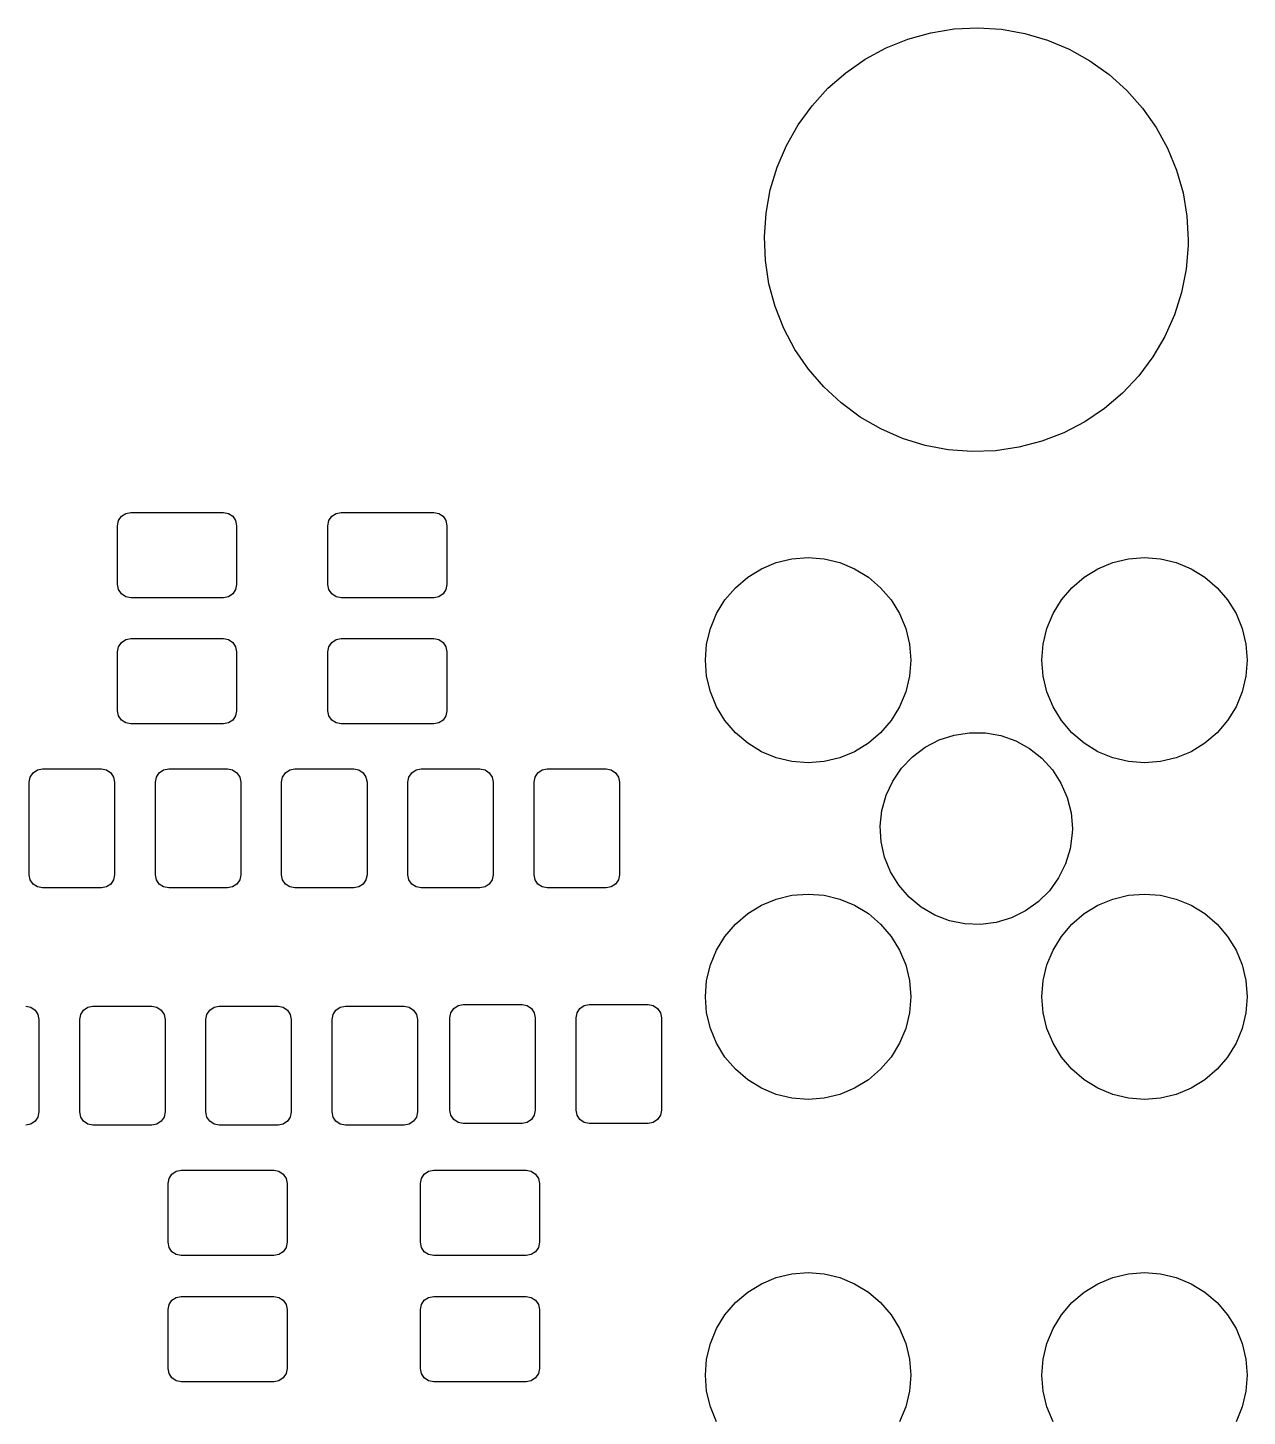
# Model space of a CAD drawing. Extents: x 0.06 to 2.36, y 0.04 to 1.54.
# Drawn here: x 1.636 to 2.361, y 0.701 to 1.526 of the extents above; entities that cross this region are included whole.
import ezdxf

# ---------------------------------------------------------------- set-up
doc = ezdxf.new("R2010")
doc.units = 0
doc.header["$MEASUREMENT"] = 0
doc.layers.add('BLACK', color=7, linetype='CONTINUOUS')

msp = doc.modelspace()

# ---------------------------------------------------------------- linework, layer by layer
at = {"layer": 'BLACK', "linetype": 'CONTINUOUS'}
for p, q in [((2.14636, 1.51399), (2.1594, 1.51926)), ((2.1594, 1.51926), (2.17295, 1.52305)), ((2.17295, 1.52305), (2.18683, 1.52529)), ((2.18683, 1.52529), (2.20088, 1.52598)), ((2.20088, 1.52598), (2.21492, 1.5251)), ((2.21492, 1.5251), (2.22877, 1.52266)), ((2.22877, 1.52266), (2.24226, 1.51868)), ((2.24226, 1.51868), (2.25523, 1.51323)), ((2.13399, 1.5073), (2.14636, 1.51399)), ((2.25523, 1.51323), (2.26751, 1.50637)), ((2.12244, 1.49928), (2.13399, 1.5073)), ((2.26751, 1.50637), (2.27894, 1.49818)), ((2.11185, 1.49001), (2.12244, 1.49928)), ((2.27894, 1.49818), (2.28939, 1.48877)), ((2.10237, 1.47963), (2.11185, 1.49001)), ((2.28939, 1.48877), (2.29873, 1.47825)), ((2.0941, 1.46825), (2.10237, 1.47963)), ((2.29873, 1.47825), (2.30684, 1.46676)), ((2.08715, 1.45602), (2.0941, 1.46825)), ((2.30684, 1.46676), (2.31362, 1.45444)), ((2.08161, 1.44309), (2.08715, 1.45602)), ((2.31362, 1.45444), (2.31898, 1.44143)), ((2.07755, 1.42962), (2.08161, 1.44309)), ((2.31898, 1.44143), (2.32285, 1.42791)), ((2.07501, 1.41579), (2.07755, 1.42962)), ((2.32285, 1.42791), (2.3252, 1.41404)), ((2.07403, 1.40176), (2.07501, 1.41579)), ((2.3252, 1.41404), (2.32598, 1.4)), ((2.07462, 1.38771), (2.07403, 1.40176)), ((2.32594, 1.39648), (2.32476, 1.38247)), ((2.32598, 1.4), (2.32594, 1.39648)), ((2.07677, 1.37381), (2.07462, 1.38771)), ((2.32476, 1.38247), (2.32203, 1.36867)), ((2.08046, 1.36023), (2.07677, 1.37381)), ((2.32203, 1.36867), (2.31777, 1.35526)), ((2.08563, 1.34716), (2.08046, 1.36023)), ((2.31777, 1.35526), (2.31205, 1.34241)), ((2.09224, 1.33474), (2.08563, 1.34716)), ((2.31205, 1.34241), (2.30493, 1.33028)), ((2.10018, 1.32313), (2.09224, 1.33474)), ((2.30493, 1.33028), (2.29651, 1.31902)), ((2.10937, 1.31248), (2.10018, 1.32313)), ((2.11969, 1.30293), (2.10937, 1.31248)), ((2.29651, 1.31902), (2.28688, 1.30877)), ((2.28688, 1.30877), (2.27617, 1.29965)), ((2.13102, 1.29458), (2.11969, 1.30293)), ((2.27617, 1.29965), (2.26451, 1.29178)), ((2.1432, 1.28755), (2.13102, 1.29458)), ((2.26451, 1.29178), (2.25204, 1.28527)), ((2.15609, 1.28192), (2.1432, 1.28755)), ((2.16952, 1.27776), (2.15609, 1.28192)), ((2.23893, 1.28018), (2.22533, 1.27659)), ((2.25204, 1.28527), (2.23893, 1.28018)), ((2.18334, 1.27512), (2.16952, 1.27776)), ((2.19736, 1.27404), (2.18334, 1.27512)), ((2.21142, 1.27453), (2.19736, 1.27404)), ((2.22533, 1.27659), (2.21142, 1.27453)), ((1.68963, 1.23), (1.69023, 1.23301)), ((1.68963, 1.195), (1.68963, 1.23)), ((1.69023, 1.23301), (1.69193, 1.23557)), ((1.69193, 1.23557), (1.69449, 1.23727)), ((1.69449, 1.23727), (1.6975, 1.23787)), ((1.6975, 1.23787), (1.7525, 1.23787)), ((1.7525, 1.23787), (1.75551, 1.23727)), ((1.75551, 1.23727), (1.75807, 1.23557)), ((1.75807, 1.23557), (1.75977, 1.23301)), ((1.75977, 1.23301), (1.76037, 1.23)), ((1.76037, 1.23), (1.76037, 1.195)), ((1.81463, 1.23), (1.81523, 1.23301)), ((1.81463, 1.195), (1.81463, 1.23)), ((1.81523, 1.23301), (1.81693, 1.23557)), ((1.81693, 1.23557), (1.81949, 1.23727)), ((1.81949, 1.23727), (1.8225, 1.23787)), ((1.8225, 1.23787), (1.8775, 1.23787)), ((1.8775, 1.23787), (1.88051, 1.23727)), ((1.88051, 1.23727), (1.88307, 1.23557)), ((1.88307, 1.23557), (1.88477, 1.23301)), ((1.88477, 1.23301), (1.88537, 1.23)), ((1.88537, 1.23), (1.88537, 1.195)), ((2.0723, 1.20437), (2.08114, 1.20804)), ((2.08114, 1.20804), (2.09045, 1.21027)), ((2.09045, 1.21027), (2.1, 1.21102)), ((2.1, 1.21102), (2.10955, 1.21027)), ((2.10955, 1.21027), (2.11886, 1.20804)), ((2.11886, 1.20804), (2.1277, 1.20437)), ((2.2723, 1.20437), (2.28114, 1.20804)), ((2.28114, 1.20804), (2.29045, 1.21027)), ((2.29045, 1.21027), (2.3, 1.21102)), ((2.3, 1.21102), (2.30955, 1.21027)), ((2.30955, 1.21027), (2.31886, 1.20804)), ((2.31886, 1.20804), (2.3277, 1.20437)), ((2.05685, 1.19315), (2.06413, 1.19937)), ((2.06413, 1.19937), (2.0723, 1.20437)), ((2.1277, 1.20437), (2.13587, 1.19937)), ((2.13587, 1.19937), (2.14315, 1.19315)), ((2.25685, 1.19315), (2.26413, 1.19937)), ((2.26413, 1.19937), (2.2723, 1.20437)), ((2.3277, 1.20437), (2.33587, 1.19937)), ((2.33587, 1.19937), (2.34315, 1.19315)), ((1.69023, 1.19199), (1.68963, 1.195)), ((1.69193, 1.18943), (1.69023, 1.19199)), ((1.69449, 1.18773), (1.69193, 1.18943)), ((1.75807, 1.18943), (1.75551, 1.18773)), ((1.75977, 1.19199), (1.75807, 1.18943)), ((1.76037, 1.195), (1.75977, 1.19199)), ((1.81523, 1.19199), (1.81463, 1.195)), ((1.81693, 1.18943), (1.81523, 1.19199)), ((1.81949, 1.18773), (1.81693, 1.18943)), ((1.88307, 1.18943), (1.88051, 1.18773)), ((1.88477, 1.19199), (1.88307, 1.18943)), ((1.88537, 1.195), (1.88477, 1.19199)), ((2.05063, 1.18587), (2.05685, 1.19315)), ((2.14315, 1.19315), (2.14937, 1.18587)), ((2.25063, 1.18587), (2.25685, 1.19315)), ((2.34315, 1.19315), (2.34937, 1.18587)), ((1.6975, 1.18713), (1.69449, 1.18773)), ((1.7525, 1.18713), (1.6975, 1.18713)), ((1.75551, 1.18773), (1.7525, 1.18713)), ((1.8225, 1.18713), (1.81949, 1.18773)), ((1.8775, 1.18713), (1.8225, 1.18713)), ((1.88051, 1.18773), (1.8775, 1.18713)), ((2.04563, 1.1777), (2.05063, 1.18587)), ((2.14937, 1.18587), (2.15437, 1.1777)), ((2.24563, 1.1777), (2.25063, 1.18587)), ((2.34937, 1.18587), (2.35437, 1.1777)), ((2.04196, 1.16886), (2.04563, 1.1777)), ((2.15437, 1.1777), (2.15804, 1.16886)), ((2.24196, 1.16886), (2.24563, 1.1777)), ((2.35437, 1.1777), (2.35804, 1.16886)), ((2.03973, 1.15955), (2.04196, 1.16886)), ((2.15804, 1.16886), (2.16027, 1.15955)), ((2.23973, 1.15955), (2.24196, 1.16886)), ((2.35804, 1.16886), (2.36027, 1.15955)), ((1.68963, 1.155), (1.69023, 1.15801)), ((1.69023, 1.15801), (1.69193, 1.16057)), ((1.69193, 1.16057), (1.69449, 1.16227)), ((1.69449, 1.16227), (1.6975, 1.16287)), ((1.6975, 1.16287), (1.7525, 1.16287)), ((1.7525, 1.16287), (1.75551, 1.16227)), ((1.75551, 1.16227), (1.75807, 1.16057)), ((1.75807, 1.16057), (1.75977, 1.15801)), ((1.75977, 1.15801), (1.76037, 1.155)), ((1.81463, 1.155), (1.81523, 1.15801)), ((1.81523, 1.15801), (1.81693, 1.16057)), ((1.81693, 1.16057), (1.81949, 1.16227)), ((1.81949, 1.16227), (1.8225, 1.16287)), ((1.8225, 1.16287), (1.8775, 1.16287)), ((1.8775, 1.16287), (1.88051, 1.16227)), ((1.88051, 1.16227), (1.88307, 1.16057)), ((1.88307, 1.16057), (1.88477, 1.15801)), ((1.88477, 1.15801), (1.88537, 1.155)), ((2.03898, 1.15), (2.03973, 1.15955)), ((2.16027, 1.15955), (2.16102, 1.15)), ((2.23898, 1.15), (2.23973, 1.15955)), ((2.36027, 1.15955), (2.36102, 1.15)), ((1.68963, 1.12), (1.68963, 1.155)), ((1.76037, 1.155), (1.76037, 1.12)), ((1.81463, 1.12), (1.81463, 1.155)), ((1.88537, 1.155), (1.88537, 1.12)), ((2.03973, 1.14045), (2.03898, 1.15)), ((2.16102, 1.15), (2.16027, 1.14045)), ((2.23973, 1.14045), (2.23898, 1.15)), ((2.36102, 1.15), (2.36027, 1.14045)), ((2.04196, 1.13114), (2.03973, 1.14045)), ((2.16027, 1.14045), (2.15804, 1.13114)), ((2.24196, 1.13114), (2.23973, 1.14045)), ((2.36027, 1.14045), (2.35804, 1.13114)), ((2.04563, 1.1223), (2.04196, 1.13114)), ((2.15804, 1.13114), (2.15437, 1.1223)), ((2.24563, 1.1223), (2.24196, 1.13114)), ((2.35804, 1.13114), (2.35437, 1.1223)), ((1.69023, 1.11699), (1.68963, 1.12)), ((1.69193, 1.11443), (1.69023, 1.11699)), ((1.69449, 1.11273), (1.69193, 1.11443)), ((1.75807, 1.11443), (1.75551, 1.11273)), ((1.75977, 1.11699), (1.75807, 1.11443)), ((1.76037, 1.12), (1.75977, 1.11699)), ((1.81523, 1.11699), (1.81463, 1.12)), ((1.81693, 1.11443), (1.81523, 1.11699)), ((1.81949, 1.11273), (1.81693, 1.11443)), ((1.88307, 1.11443), (1.88051, 1.11273)), ((1.88477, 1.11699), (1.88307, 1.11443)), ((1.88537, 1.12), (1.88477, 1.11699)), ((2.05063, 1.11413), (2.04563, 1.1223)), ((2.15437, 1.1223), (2.14937, 1.11413)), ((2.25063, 1.11413), (2.24563, 1.1223)), ((2.35437, 1.1223), (2.34937, 1.11413)), ((1.6975, 1.11213), (1.69449, 1.11273)), ((1.7525, 1.11213), (1.6975, 1.11213)), ((1.75551, 1.11273), (1.7525, 1.11213)), ((1.8225, 1.11213), (1.81949, 1.11273)), ((1.8775, 1.11213), (1.8225, 1.11213)), ((1.88051, 1.11273), (1.8775, 1.11213)), ((2.05685, 1.10685), (2.05063, 1.11413)), ((2.06413, 1.10063), (2.05685, 1.10685)), ((2.14315, 1.10685), (2.13587, 1.10063)), ((2.14937, 1.11413), (2.14315, 1.10685)), ((2.18677, 1.10553), (2.19602, 1.10695)), ((2.19602, 1.10695), (2.20537, 1.10683)), ((2.20537, 1.10683), (2.21458, 1.10519)), ((2.25685, 1.10685), (2.25063, 1.11413)), ((2.26413, 1.10063), (2.25685, 1.10685)), ((2.34315, 1.10685), (2.33587, 1.10063)), ((2.34937, 1.11413), (2.34315, 1.10685)), ((2.0723, 1.09563), (2.06413, 1.10063)), ((2.13587, 1.10063), (2.1277, 1.09563)), ((2.1621, 1.09269), (2.16958, 1.09831)), ((2.16958, 1.09831), (2.17788, 1.10263)), ((2.17788, 1.10263), (2.18677, 1.10553)), ((2.21458, 1.10519), (2.2234, 1.10207)), ((2.2234, 1.10207), (2.23159, 1.09755)), ((2.2723, 1.09563), (2.26413, 1.10063)), ((2.33587, 1.10063), (2.3277, 1.09563)), ((2.08114, 1.09196), (2.0723, 1.09563)), ((2.09045, 1.08973), (2.08114, 1.09196)), ((2.1, 1.08898), (2.09045, 1.08973)), ((2.10955, 1.08973), (2.1, 1.08898)), ((2.11886, 1.09196), (2.10955, 1.08973)), ((2.1277, 1.09563), (2.11886, 1.09196)), ((2.15564, 1.08593), (2.1621, 1.09269)), ((2.23159, 1.09755), (2.23893, 1.09175)), ((2.23893, 1.09175), (2.24523, 1.08483)), ((2.28114, 1.09196), (2.2723, 1.09563)), ((2.29045, 1.08973), (2.28114, 1.09196)), ((2.3, 1.08898), (2.29045, 1.08973)), ((2.30955, 1.08973), (2.3, 1.08898)), ((2.31886, 1.09196), (2.30955, 1.08973)), ((2.3277, 1.09563), (2.31886, 1.09196)), ((1.63773, 1.08051), (1.63943, 1.08307)), ((1.63943, 1.08307), (1.64199, 1.08477)), ((1.64199, 1.08477), (1.645, 1.08537)), ((1.645, 1.08537), (1.68, 1.08537)), ((1.68, 1.08537), (1.68301, 1.08477)), ((1.68301, 1.08477), (1.68557, 1.08307)), ((1.68557, 1.08307), (1.68727, 1.08051)), ((1.71273, 1.08051), (1.71443, 1.08307)), ((1.71443, 1.08307), (1.71699, 1.08477)), ((1.71699, 1.08477), (1.72, 1.08537)), ((1.72, 1.08537), (1.755, 1.08537)), ((1.755, 1.08537), (1.75801, 1.08477)), ((1.75801, 1.08477), (1.76057, 1.08307)), ((1.76057, 1.08307), (1.76227, 1.08051)), ((1.78773, 1.08051), (1.78943, 1.08307)), ((1.78943, 1.08307), (1.79199, 1.08477)), ((1.79199, 1.08477), (1.795, 1.08537)), ((1.795, 1.08537), (1.83, 1.08537)), ((1.83, 1.08537), (1.83301, 1.08477)), ((1.83301, 1.08477), (1.83557, 1.08307)), ((1.83557, 1.08307), (1.83727, 1.08051)), ((1.86273, 1.08051), (1.86443, 1.08307)), ((1.86443, 1.08307), (1.86699, 1.08477)), ((1.86699, 1.08477), (1.87, 1.08537)), ((1.87, 1.08537), (1.905, 1.08537)), ((1.905, 1.08537), (1.90801, 1.08477)), ((1.90801, 1.08477), (1.91057, 1.08307)), ((1.91057, 1.08307), (1.91227, 1.08051)), ((1.93773, 1.08051), (1.93943, 1.08307)), ((1.93943, 1.08307), (1.94199, 1.08477)), ((1.94199, 1.08477), (1.945, 1.08537)), ((1.945, 1.08537), (1.98, 1.08537)), ((1.98, 1.08537), (1.98301, 1.08477)), ((1.98301, 1.08477), (1.98557, 1.08307)), ((1.98557, 1.08307), (1.98727, 1.08051)), ((2.15036, 1.0782), (2.15564, 1.08593)), ((2.24523, 1.08483), (2.25031, 1.07698)), ((1.63713, 1.0775), (1.63773, 1.08051)), ((1.63713, 1.0225), (1.63713, 1.0775)), ((1.68727, 1.08051), (1.68787, 1.0775)), ((1.68787, 1.0775), (1.68787, 1.0225)), ((1.71213, 1.0775), (1.71273, 1.08051)), ((1.71213, 1.0225), (1.71213, 1.0775)), ((1.76227, 1.08051), (1.76287, 1.0775)), ((1.76287, 1.0775), (1.76287, 1.0225)), ((1.78713, 1.0775), (1.78773, 1.08051)), ((1.78713, 1.0225), (1.78713, 1.0775)), ((1.83727, 1.08051), (1.83787, 1.0775)), ((1.83787, 1.0775), (1.83787, 1.0225)), ((1.86213, 1.0775), (1.86273, 1.08051)), ((1.86213, 1.0225), (1.86213, 1.0775)), ((1.91227, 1.08051), (1.91287, 1.0775)), ((1.91287, 1.0775), (1.91287, 1.0225)), ((1.93713, 1.0775), (1.93773, 1.08051)), ((1.93713, 1.0225), (1.93713, 1.0775)), ((1.98727, 1.08051), (1.98787, 1.0775)), ((1.98787, 1.0775), (1.98787, 1.0225)), ((2.14642, 1.06971), (2.15036, 1.0782)), ((2.25031, 1.07698), (2.25404, 1.0684)), ((2.14392, 1.0607), (2.14642, 1.06971)), ((2.25404, 1.0684), (2.25632, 1.05932)), ((2.14293, 1.05139), (2.14392, 1.0607)), ((2.25632, 1.05932), (2.25709, 1.05)), ((2.14347, 1.04206), (2.14293, 1.05139)), ((2.25709, 1.05), (2.25702, 1.04721)), ((2.14553, 1.03293), (2.14347, 1.04206)), ((2.25702, 1.04721), (2.2558, 1.03794)), ((2.14905, 1.02426), (2.14553, 1.03293)), ((2.2558, 1.03794), (2.25308, 1.02899)), ((2.15393, 1.01628), (2.14905, 1.02426)), ((2.25308, 1.02899), (2.24893, 1.0206)), ((1.63773, 1.01949), (1.63713, 1.0225)), ((1.63943, 1.01693), (1.63773, 1.01949)), ((1.64199, 1.01523), (1.63943, 1.01693)), ((1.645, 1.01463), (1.64199, 1.01523)), ((1.68301, 1.01523), (1.68, 1.01463)), ((1.68557, 1.01693), (1.68301, 1.01523)), ((1.68727, 1.01949), (1.68557, 1.01693)), ((1.68787, 1.0225), (1.68727, 1.01949)), ((1.71273, 1.01949), (1.71213, 1.0225)), ((1.71443, 1.01693), (1.71273, 1.01949)), ((1.71699, 1.01523), (1.71443, 1.01693)), ((1.72, 1.01463), (1.71699, 1.01523)), ((1.75801, 1.01523), (1.755, 1.01463)), ((1.76057, 1.01693), (1.75801, 1.01523)), ((1.76227, 1.01949), (1.76057, 1.01693)), ((1.76287, 1.0225), (1.76227, 1.01949)), ((1.78773, 1.01949), (1.78713, 1.0225)), ((1.78943, 1.01693), (1.78773, 1.01949)), ((1.79199, 1.01523), (1.78943, 1.01693)), ((1.795, 1.01463), (1.79199, 1.01523)), ((1.83301, 1.01523), (1.83, 1.01463)), ((1.83557, 1.01693), (1.83301, 1.01523)), ((1.83727, 1.01949), (1.83557, 1.01693)), ((1.83787, 1.0225), (1.83727, 1.01949)), ((1.86273, 1.01949), (1.86213, 1.0225)), ((1.86443, 1.01693), (1.86273, 1.01949)), ((1.86699, 1.01523), (1.86443, 1.01693)), ((1.87, 1.01463), (1.86699, 1.01523)), ((1.90801, 1.01523), (1.905, 1.01463)), ((1.91057, 1.01693), (1.90801, 1.01523)), ((1.91227, 1.01949), (1.91057, 1.01693)), ((1.91287, 1.0225), (1.91227, 1.01949)), ((1.93773, 1.01949), (1.93713, 1.0225)), ((1.93943, 1.01693), (1.93773, 1.01949)), ((1.94199, 1.01523), (1.93943, 1.01693)), ((1.945, 1.01463), (1.94199, 1.01523)), ((1.98301, 1.01523), (1.98, 1.01463)), ((1.98557, 1.01693), (1.98301, 1.01523)), ((1.98727, 1.01949), (1.98557, 1.01693)), ((1.98787, 1.0225), (1.98727, 1.01949)), ((2.16006, 1.00921), (2.15393, 1.01628)), ((2.24893, 1.0206), (2.24347, 1.013)), ((1.68, 1.01463), (1.645, 1.01463)), ((1.755, 1.01463), (1.72, 1.01463)), ((1.83, 1.01463), (1.795, 1.01463)), ((1.905, 1.01463), (1.87, 1.01463)), ((1.98, 1.01463), (1.945, 1.01463)), ((2.0723, 1.00437), (2.08114, 1.00804)), ((2.08114, 1.00804), (2.09045, 1.01027)), ((2.09045, 1.01027), (2.1, 1.01102)), ((2.1, 1.01102), (2.10955, 1.01027)), ((2.10955, 1.01027), (2.11886, 1.00804)), ((2.11886, 1.00804), (2.1277, 1.00437)), ((2.16726, 1.00324), (2.16006, 1.00921)), ((2.24347, 1.013), (2.23685, 1.0064)), ((2.2723, 1.00437), (2.28114, 1.00804)), ((2.28114, 1.00804), (2.29045, 1.01027)), ((2.29045, 1.01027), (2.3, 1.01102)), ((2.3, 1.01102), (2.30955, 1.01027)), ((2.30955, 1.01027), (2.31886, 1.00804)), ((2.31886, 1.00804), (2.3277, 1.00437)), ((2.05685, 0.99315), (2.06413, 0.999369)), ((2.06413, 0.999369), (2.0723, 1.00437)), ((2.1277, 1.00437), (2.13587, 0.999369)), ((2.13587, 0.999369), (2.14315, 0.99315)), ((2.17533, 0.998517), (2.16726, 1.00324)), ((2.22923, 1.00096), (2.22083, 0.996849)), ((2.23685, 1.0064), (2.22923, 1.00096)), ((2.25685, 0.99315), (2.26413, 0.999369)), ((2.26413, 0.999369), (2.2723, 1.00437)), ((2.3277, 1.00437), (2.33587, 0.999369)), ((2.33587, 0.999369), (2.34315, 0.99315)), ((2.05063, 0.985869), (2.05685, 0.99315)), ((2.14315, 0.99315), (2.14937, 0.985869)), ((2.18407, 0.99518), (2.17533, 0.998517)), ((2.19324, 0.993315), (2.18407, 0.99518)), ((2.20259, 0.992972), (2.19324, 0.993315)), ((2.21187, 0.994161), (2.20259, 0.992972)), ((2.22083, 0.996849), (2.21187, 0.994161)), ((2.25063, 0.985869), (2.25685, 0.99315)), ((2.34315, 0.99315), (2.34937, 0.985869)), ((2.04563, 0.977704), (2.05063, 0.985869)), ((2.14937, 0.985869), (2.15437, 0.977704)), ((2.24563, 0.977704), (2.25063, 0.985869)), ((2.34937, 0.985869), (2.35437, 0.977704)), ((2.04196, 0.968857), (2.04563, 0.977704)), ((2.15437, 0.977704), (2.15804, 0.968857)), ((2.24196, 0.968857), (2.24563, 0.977704)), ((2.35437, 0.977704), (2.35804, 0.968857)), ((2.03973, 0.959546), (2.04196, 0.968857)), ((2.15804, 0.968857), (2.16027, 0.959546)), ((2.23973, 0.959546), (2.24196, 0.968857)), ((2.35804, 0.968857), (2.36027, 0.959546)), ((2.03898, 0.95), (2.03973, 0.959546)), ((2.16027, 0.959546), (2.16102, 0.95)), ((2.23898, 0.95), (2.23973, 0.959546)), ((2.36027, 0.959546), (2.36102, 0.95)), ((2.03973, 0.940454), (2.03898, 0.95)), ((2.16102, 0.95), (2.16027, 0.940454)), ((2.23973, 0.940454), (2.23898, 0.95)), ((2.36102, 0.95), (2.36027, 0.940454)), ((1.635, 0.944374), (1.63801, 0.943775)), ((1.63801, 0.943775), (1.64057, 0.942068)), ((1.64057, 0.942068), (1.64227, 0.939513)), ((1.66773, 0.939513), (1.66943, 0.942068)), ((1.66943, 0.942068), (1.67199, 0.943775)), ((1.67199, 0.943775), (1.675, 0.944374)), ((1.675, 0.944374), (1.71, 0.944374)), ((1.71, 0.944374), (1.71301, 0.943775)), ((1.71301, 0.943775), (1.71557, 0.942068)), ((1.71557, 0.942068), (1.71727, 0.939513)), ((1.74273, 0.939513), (1.74443, 0.942068)), ((1.74443, 0.942068), (1.74699, 0.943775)), ((1.74699, 0.943775), (1.75, 0.944374)), ((1.75, 0.944374), (1.785, 0.944374)), ((1.785, 0.944374), (1.78801, 0.943775)), ((1.78801, 0.943775), (1.79057, 0.942068)), ((1.79057, 0.942068), (1.79227, 0.939513)), ((1.81773, 0.939513), (1.81943, 0.942068)), ((1.81943, 0.942068), (1.82199, 0.943775)), ((1.82199, 0.943775), (1.825, 0.944374)), ((1.825, 0.944374), (1.86, 0.944374)), ((1.86, 0.944374), (1.86301, 0.943775)), ((1.86301, 0.943775), (1.86557, 0.942068)), ((1.86557, 0.942068), (1.86727, 0.939513)), ((1.88773, 0.940513), (1.88943, 0.943068)), ((1.88943, 0.943068), (1.89199, 0.944775)), ((1.89199, 0.944775), (1.895, 0.945374)), ((1.895, 0.945374), (1.93, 0.945374)), ((1.93, 0.945374), (1.93301, 0.944775)), ((1.93301, 0.944775), (1.93557, 0.943068)), ((1.93557, 0.943068), (1.93727, 0.940513)), ((1.96273, 0.940513), (1.96443, 0.943068)), ((1.96443, 0.943068), (1.96699, 0.944775)), ((1.96699, 0.944775), (1.97, 0.945374)), ((1.97, 0.945374), (2.005, 0.945374)), ((2.005, 0.945374), (2.00801, 0.944775)), ((2.00801, 0.944775), (2.01057, 0.943068)), ((2.01057, 0.943068), (2.01227, 0.940513)), ((1.64227, 0.939513), (1.64287, 0.9365)), ((1.64287, 0.9365), (1.64287, 0.8815)), ((1.66713, 0.9365), (1.66773, 0.939513)), ((1.66713, 0.8815), (1.66713, 0.9365)), ((1.71727, 0.939513), (1.71787, 0.9365)), ((1.71787, 0.9365), (1.71787, 0.8815)), ((1.74213, 0.9365), (1.74273, 0.939513)), ((1.74213, 0.8815), (1.74213, 0.9365)), ((1.79227, 0.939513), (1.79287, 0.9365)), ((1.79287, 0.9365), (1.79287, 0.8815)), ((1.81713, 0.9365), (1.81773, 0.939513)), ((1.81713, 0.8815), (1.81713, 0.9365)), ((1.86727, 0.939513), (1.86787, 0.9365)), ((1.86787, 0.9365), (1.86787, 0.8815)), ((1.88713, 0.9375), (1.88773, 0.940513)), ((1.88713, 0.8825), (1.88713, 0.9375)), ((1.93727, 0.940513), (1.93787, 0.9375)), ((1.93787, 0.9375), (1.93787, 0.8825)), ((1.96213, 0.9375), (1.96273, 0.940513)), ((1.96213, 0.8825), (1.96213, 0.9375)), ((2.01227, 0.940513), (2.01287, 0.9375)), ((2.01287, 0.9375), (2.01287, 0.8825)), ((2.04196, 0.931143), (2.03973, 0.940454)), ((2.16027, 0.940454), (2.15804, 0.931143)), ((2.24196, 0.931143), (2.23973, 0.940454)), ((2.36027, 0.940454), (2.35804, 0.931143)), ((2.04563, 0.922296), (2.04196, 0.931143)), ((2.15804, 0.931143), (2.15437, 0.922296)), ((2.24563, 0.922296), (2.24196, 0.931143)), ((2.35804, 0.931143), (2.35437, 0.922296)), ((2.05063, 0.914131), (2.04563, 0.922296)), ((2.15437, 0.922296), (2.14937, 0.914131)), ((2.25063, 0.914131), (2.24563, 0.922296)), ((2.35437, 0.922296), (2.34937, 0.914131)), ((2.05685, 0.90685), (2.05063, 0.914131)), ((2.14937, 0.914131), (2.14315, 0.90685)), ((2.25685, 0.90685), (2.25063, 0.914131)), ((2.34937, 0.914131), (2.34315, 0.90685)), ((2.06413, 0.900631), (2.05685, 0.90685)), ((2.0723, 0.895628), (2.06413, 0.900631)), ((2.13587, 0.900631), (2.1277, 0.895628)), ((2.14315, 0.90685), (2.13587, 0.900631)), ((2.26413, 0.900631), (2.25685, 0.90685)), ((2.2723, 0.895628), (2.26413, 0.900631)), ((2.33587, 0.900631), (2.3277, 0.895628)), ((2.34315, 0.90685), (2.33587, 0.900631)), ((2.08114, 0.891963), (2.0723, 0.895628)), ((2.09045, 0.889728), (2.08114, 0.891963)), ((2.11886, 0.891963), (2.10955, 0.889728)), ((2.1277, 0.895628), (2.11886, 0.891963)), ((2.28114, 0.891963), (2.2723, 0.895628)), ((2.29045, 0.889728), (2.28114, 0.891963)), ((2.31886, 0.891963), (2.30955, 0.889728)), ((2.3277, 0.895628), (2.31886, 0.891963)), ((2.1, 0.888976), (2.09045, 0.889728)), ((2.10955, 0.889728), (2.1, 0.888976)), ((2.3, 0.888976), (2.29045, 0.889728)), ((2.30955, 0.889728), (2.3, 0.888976)), ((1.64057, 0.875932), (1.63801, 0.874225)), ((1.64227, 0.878487), (1.64057, 0.875932)), ((1.64287, 0.8815), (1.64227, 0.878487)), ((1.66773, 0.878487), (1.66713, 0.8815)), ((1.66943, 0.875932), (1.66773, 0.878487)), ((1.67199, 0.874225), (1.66943, 0.875932)), ((1.71557, 0.875932), (1.71301, 0.874225)), ((1.71727, 0.878487), (1.71557, 0.875932)), ((1.71787, 0.8815), (1.71727, 0.878487)), ((1.74273, 0.878487), (1.74213, 0.8815)), ((1.74443, 0.875932), (1.74273, 0.878487)), ((1.74699, 0.874225), (1.74443, 0.875932)), ((1.79057, 0.875932), (1.78801, 0.874225)), ((1.79227, 0.878487), (1.79057, 0.875932)), ((1.79287, 0.8815), (1.79227, 0.878487)), ((1.81773, 0.878487), (1.81713, 0.8815)), ((1.81943, 0.875932), (1.81773, 0.878487)), ((1.82199, 0.874225), (1.81943, 0.875932)), ((1.86557, 0.875932), (1.86301, 0.874225)), ((1.86727, 0.878487), (1.86557, 0.875932)), ((1.86787, 0.8815), (1.86727, 0.878487)), ((1.88773, 0.879487), (1.88713, 0.8825)), ((1.88943, 0.876932), (1.88773, 0.879487)), ((1.89199, 0.875225), (1.88943, 0.876932)), ((1.895, 0.874626), (1.89199, 0.875225)), ((1.93301, 0.875225), (1.93, 0.874626)), ((1.93557, 0.876932), (1.93301, 0.875225)), ((1.93727, 0.879487), (1.93557, 0.876932)), ((1.93787, 0.8825), (1.93727, 0.879487)), ((1.96273, 0.879487), (1.96213, 0.8825)), ((1.96443, 0.876932), (1.96273, 0.879487)), ((1.96699, 0.875225), (1.96443, 0.876932)), ((1.97, 0.874626), (1.96699, 0.875225)), ((2.00801, 0.875225), (2.005, 0.874626)), ((2.01057, 0.876932), (2.00801, 0.875225)), ((2.01227, 0.879487), (2.01057, 0.876932)), ((2.01287, 0.8825), (2.01227, 0.879487)), ((1.63801, 0.874225), (1.635, 0.873626)), ((1.675, 0.873626), (1.67199, 0.874225)), ((1.71, 0.873626), (1.675, 0.873626)), ((1.71301, 0.874225), (1.71, 0.873626)), ((1.75, 0.873626), (1.74699, 0.874225)), ((1.785, 0.873626), (1.75, 0.873626)), ((1.78801, 0.874225), (1.785, 0.873626)), ((1.825, 0.873626), (1.82199, 0.874225)), ((1.86, 0.873626), (1.825, 0.873626)), ((1.86301, 0.874225), (1.86, 0.873626)), ((1.93, 0.874626), (1.895, 0.874626)), ((2.005, 0.874626), (1.97, 0.874626)), ((1.71963, 0.839), (1.72023, 0.842013)), ((1.72023, 0.842013), (1.72193, 0.844568)), ((1.72193, 0.844568), (1.72449, 0.846275)), ((1.72449, 0.846275), (1.7275, 0.846874)), ((1.7275, 0.846874), (1.7825, 0.846874)), ((1.7825, 0.846874), (1.78551, 0.846275)), ((1.78551, 0.846275), (1.78807, 0.844568)), ((1.78807, 0.844568), (1.78977, 0.842013)), ((1.78977, 0.842013), (1.79037, 0.839)), ((1.86963, 0.839), (1.87023, 0.842013)), ((1.87023, 0.842013), (1.87193, 0.844568)), ((1.87193, 0.844568), (1.87449, 0.846275)), ((1.87449, 0.846275), (1.8775, 0.846874)), ((1.8775, 0.846874), (1.9325, 0.846874)), ((1.9325, 0.846874), (1.93551, 0.846275)), ((1.93551, 0.846275), (1.93807, 0.844568)), ((1.93807, 0.844568), (1.93977, 0.842013)), ((1.93977, 0.842013), (1.94037, 0.839)), ((1.71963, 0.804), (1.71963, 0.839)), ((1.79037, 0.839), (1.79037, 0.804)), ((1.86963, 0.804), (1.86963, 0.839)), ((1.94037, 0.839), (1.94037, 0.804)), ((1.72023, 0.800987), (1.71963, 0.804)), ((1.72193, 0.798432), (1.72023, 0.800987)), ((1.78977, 0.800987), (1.78807, 0.798432)), ((1.79037, 0.804), (1.78977, 0.800987)), ((1.87023, 0.800987), (1.86963, 0.804)), ((1.87193, 0.798432), (1.87023, 0.800987)), ((1.93977, 0.800987), (1.93807, 0.798432)), ((1.94037, 0.804), (1.93977, 0.800987)), ((1.72449, 0.796725), (1.72193, 0.798432)), ((1.7275, 0.796126), (1.72449, 0.796725)), ((1.7825, 0.796126), (1.7275, 0.796126)), ((1.78551, 0.796725), (1.7825, 0.796126)), ((1.78807, 0.798432), (1.78551, 0.796725)), ((1.87449, 0.796725), (1.87193, 0.798432)), ((1.8775, 0.796126), (1.87449, 0.796725)), ((1.9325, 0.796126), (1.8775, 0.796126)), ((1.93551, 0.796725), (1.9325, 0.796126)), ((1.93807, 0.798432), (1.93551, 0.796725)), ((2.08114, 0.783037), (2.09045, 0.785272)), ((2.09045, 0.785272), (2.1, 0.786024)), ((2.1, 0.786024), (2.10955, 0.785272)), ((2.10955, 0.785272), (2.11886, 0.783037)), ((2.28114, 0.783037), (2.29045, 0.785272)), ((2.29045, 0.785272), (2.3, 0.786024)), ((2.3, 0.786024), (2.30955, 0.785272)), ((2.30955, 0.785272), (2.31886, 0.783037)), ((2.06413, 0.774369), (2.0723, 0.779372)), ((2.0723, 0.779372), (2.08114, 0.783037)), ((2.11886, 0.783037), (2.1277, 0.779372)), ((2.1277, 0.779372), (2.13587, 0.774369)), ((2.26413, 0.774369), (2.2723, 0.779372)), ((2.2723, 0.779372), (2.28114, 0.783037)), ((2.31886, 0.783037), (2.3277, 0.779372)), ((2.3277, 0.779372), (2.33587, 0.774369)), ((1.72023, 0.767013), (1.72193, 0.769568)), ((1.72193, 0.769568), (1.72449, 0.771275)), ((1.72449, 0.771275), (1.7275, 0.771874)), ((1.7275, 0.771874), (1.7825, 0.771874)), ((1.7825, 0.771874), (1.78551, 0.771275)), ((1.78551, 0.771275), (1.78807, 0.769568)), ((1.78807, 0.769568), (1.78977, 0.767013)), ((1.87023, 0.767013), (1.87193, 0.769568)), ((1.87193, 0.769568), (1.87449, 0.771275)), ((1.87449, 0.771275), (1.8775, 0.771874)), ((1.8775, 0.771874), (1.9325, 0.771874)), ((1.9325, 0.771874), (1.93551, 0.771275)), ((1.93551, 0.771275), (1.93807, 0.769568)), ((1.93807, 0.769568), (1.93977, 0.767013)), ((2.05063, 0.760869), (2.05685, 0.76815)), ((2.05685, 0.76815), (2.06413, 0.774369)), ((2.13587, 0.774369), (2.14315, 0.76815)), ((2.14315, 0.76815), (2.14937, 0.760869)), ((2.25063, 0.760869), (2.25685, 0.76815)), ((2.25685, 0.76815), (2.26413, 0.774369)), ((2.33587, 0.774369), (2.34315, 0.76815)), ((2.34315, 0.76815), (2.34937, 0.760869)), ((1.71963, 0.764), (1.72023, 0.767013)), ((1.71963, 0.729), (1.71963, 0.764)), ((1.78977, 0.767013), (1.79037, 0.764)), ((1.79037, 0.764), (1.79037, 0.729)), ((1.86963, 0.764), (1.87023, 0.767013)), ((1.86963, 0.729), (1.86963, 0.764)), ((1.93977, 0.767013), (1.94037, 0.764)), ((1.94037, 0.764), (1.94037, 0.729)), ((2.04563, 0.752704), (2.05063, 0.760869)), ((2.14937, 0.760869), (2.15437, 0.752704)), ((2.24563, 0.752704), (2.25063, 0.760869)), ((2.34937, 0.760869), (2.35437, 0.752704)), ((2.04196, 0.743857), (2.04563, 0.752704)), ((2.15437, 0.752704), (2.15804, 0.743857)), ((2.24196, 0.743857), (2.24563, 0.752704)), ((2.35437, 0.752704), (2.35804, 0.743857)), ((2.03973, 0.734546), (2.04196, 0.743857)), ((2.15804, 0.743857), (2.16027, 0.734546)), ((2.23973, 0.734546), (2.24196, 0.743857)), ((2.35804, 0.743857), (2.36027, 0.734546)), ((1.72023, 0.725987), (1.71963, 0.729)), ((1.79037, 0.729), (1.78977, 0.725987)), ((1.87023, 0.725987), (1.86963, 0.729)), ((1.94037, 0.729), (1.93977, 0.725987)), ((2.03898, 0.725), (2.03973, 0.734546)), ((2.16027, 0.734546), (2.16102, 0.725)), ((2.23898, 0.725), (2.23973, 0.734546)), ((2.36027, 0.734546), (2.36102, 0.725)), ((1.72193, 0.723432), (1.72023, 0.725987)), ((1.72449, 0.721725), (1.72193, 0.723432)), ((1.7275, 0.721126), (1.72449, 0.721725)), ((1.7825, 0.721126), (1.7275, 0.721126)), ((1.78551, 0.721725), (1.7825, 0.721126)), ((1.78807, 0.723432), (1.78551, 0.721725)), ((1.78977, 0.725987), (1.78807, 0.723432)), ((1.87193, 0.723432), (1.87023, 0.725987)), ((1.87449, 0.721725), (1.87193, 0.723432)), ((1.8775, 0.721126), (1.87449, 0.721725)), ((1.9325, 0.721126), (1.8775, 0.721126)), ((1.93551, 0.721725), (1.9325, 0.721126)), ((1.93807, 0.723432), (1.93551, 0.721725)), ((1.93977, 0.725987), (1.93807, 0.723432)), ((2.03973, 0.715454), (2.03898, 0.725)), ((2.16102, 0.725), (2.16027, 0.715454)), ((2.23973, 0.715454), (2.23898, 0.725)), ((2.36102, 0.725), (2.36027, 0.715454)), ((2.04196, 0.706143), (2.03973, 0.715454)), ((2.16027, 0.715454), (2.15804, 0.706143)), ((2.24196, 0.706143), (2.23973, 0.715454)), ((2.36027, 0.715454), (2.35804, 0.706143)), ((2.04563, 0.697296), (2.04196, 0.706143)), ((2.15804, 0.706143), (2.15437, 0.697296)), ((2.24563, 0.697296), (2.24196, 0.706143)), ((2.35804, 0.706143), (2.35437, 0.697296))]:
    msp.add_line(p, q, dxfattribs=at)

doc.saveas('drawing.dxf')
